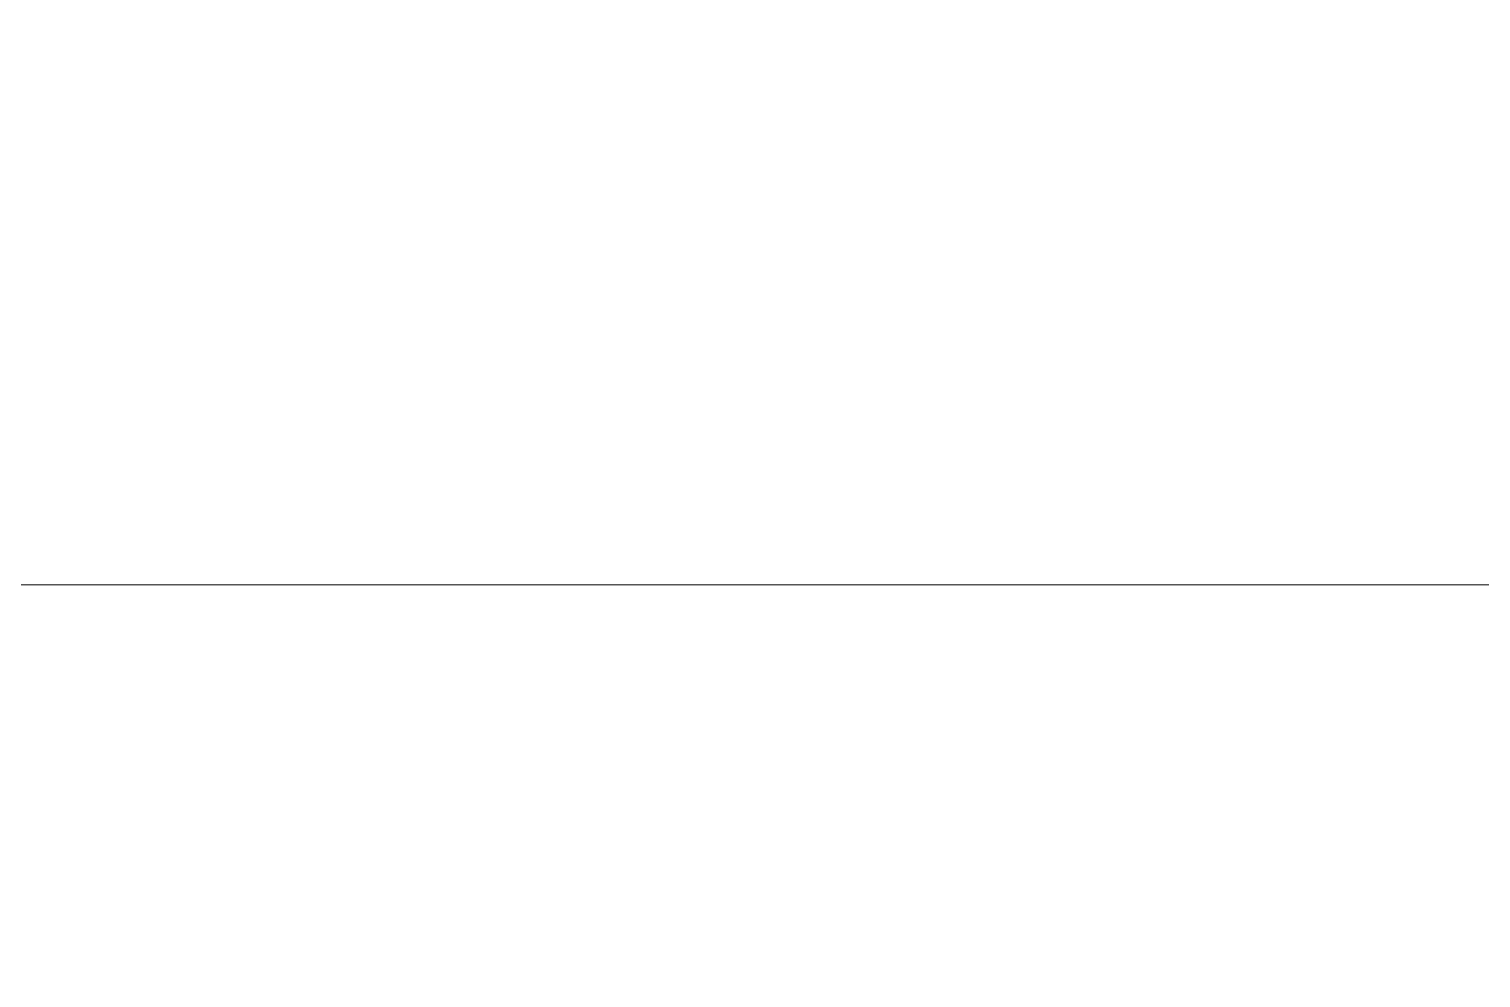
# Model space of a CAD drawing. Header units: millimetres. Extents: x 0 to 586, y 0 to 414.
# Drawn here: x 565.346 to 566.009, y 88.576 to 89.009 of the extents above; entities that cross this region are included whole.
import ezdxf

# ---------------------------------------------------------------- set-up
doc = ezdxf.new("R2010")
doc.units = ezdxf.units.MM

msp = doc.modelspace()

# ---------------------------------------------------------------- hatches: boundary and pattern name
h = msp.add_hatch(color=0)
h.dxf.hatch_style = 2
h.paths.add_polyline_path([(565.347556, 88.988194), (565.347556, 89.009361)])
h = msp.add_hatch(color=0)
h.dxf.hatch_style = 2
h.paths.add_polyline_path([(565.347556, 88.988194), (565.347556, 89.009361)])
h = msp.add_hatch(color=0)
h.dxf.hatch_style = 2
h.paths.add_polyline_path([(565.347556, 88.988194), (565.347556, 89.009361)])
h = msp.add_hatch(color=0)
h.dxf.hatch_style = 2
h.paths.add_polyline_path([(565.347556, 88.988194), (565.347556, 89.009361)])
h = msp.add_hatch(color=0)
h.dxf.hatch_style = 2
h.paths.add_polyline_path([(565.347556, 88.991722), (565.347556, 89.009361)])
h = msp.add_hatch(color=0)
h.dxf.hatch_style = 2
h.paths.add_polyline_path([(565.347556, 88.991722), (565.347556, 89.009361)])
h = msp.add_hatch(color=0)
h.dxf.hatch_style = 2
h.paths.add_polyline_path([(565.351083, 88.991722), (565.351083, 89.009361)])
h = msp.add_hatch(color=0)
h.dxf.hatch_style = 2
h.paths.add_polyline_path([(565.351083, 88.991722), (565.351083, 89.009361)])
h = msp.add_hatch(color=0)
h.dxf.hatch_style = 2
h.paths.add_polyline_path([(565.351083, 88.991722), (565.351083, 89.009361)])
h = msp.add_hatch(color=0)
h.dxf.hatch_style = 2
h.paths.add_polyline_path([(565.351083, 88.991722), (565.351083, 89.009361)])
h = msp.add_hatch(color=0)
h.dxf.hatch_style = 2
h.paths.add_polyline_path([(565.351083, 88.991722), (565.351083, 89.009361)])
h = msp.add_hatch(color=0)
h.dxf.hatch_style = 2
h.paths.add_polyline_path([(565.351083, 88.991722), (565.351083, 89.009361)])
h = msp.add_hatch(color=0)
h.dxf.hatch_style = 2
h.paths.add_polyline_path([(565.351083, 88.991722), (565.351083, 89.009361)])
h = msp.add_hatch(color=0)
h.dxf.hatch_style = 2
h.paths.add_polyline_path([(565.351083, 88.991722), (565.351083, 89.009361)])
h = msp.add_hatch(color=0)
h.dxf.hatch_style = 2
h.paths.add_polyline_path([(565.351083, 88.991722), (565.351083, 89.009361)])
h = msp.add_hatch(color=0)
h.dxf.hatch_style = 2
h.paths.add_polyline_path([(565.351083, 88.991722), (565.351083, 89.009361)])
h = msp.add_hatch(color=0)
h.dxf.hatch_style = 2
h.paths.add_polyline_path([(565.351083, 88.991722), (565.351083, 89.009361)])
h = msp.add_hatch(color=0)
h.dxf.hatch_style = 2
h.paths.add_polyline_path([(565.351083, 88.991722), (565.351083, 89.009361)])
h = msp.add_hatch(color=0)
h.dxf.hatch_style = 2
h.paths.add_polyline_path([(565.351083, 88.99525), (565.351083, 89.009361)])
h = msp.add_hatch(color=0)
h.dxf.hatch_style = 2
h.paths.add_polyline_path([(565.351083, 88.99525), (565.351083, 89.009361)])
h = msp.add_hatch(color=0)
h.dxf.hatch_style = 2
h.paths.add_polyline_path([(565.354611, 88.99525), (565.354611, 89.009361)])
h = msp.add_hatch(color=0)
h.dxf.hatch_style = 2
h.paths.add_polyline_path([(565.354611, 88.99525), (565.354611, 89.009361)])
h = msp.add_hatch(color=0)
h.dxf.hatch_style = 2
h.paths.add_polyline_path([(565.354611, 88.99525), (565.354611, 89.009361)])
h = msp.add_hatch(color=0)
h.dxf.hatch_style = 2
h.paths.add_polyline_path([(565.354611, 88.99525), (565.354611, 89.009361)])
h = msp.add_hatch(color=0)
h.dxf.hatch_style = 2
h.paths.add_polyline_path([(565.354611, 88.99525), (565.354611, 89.009361)])
h = msp.add_hatch(color=0)
h.dxf.hatch_style = 2
h.paths.add_polyline_path([(565.354611, 88.99525), (565.354611, 89.009361)])
h = msp.add_hatch(color=0)
h.dxf.hatch_style = 2
h.paths.add_polyline_path([(565.354611, 88.998778), (565.354611, 89.009361)])
h = msp.add_hatch(color=0)
h.dxf.hatch_style = 2
h.paths.add_polyline_path([(565.347556, 88.4555), (565.347556, 88.970556)])
h = msp.add_hatch(color=0)
h.dxf.hatch_style = 2
h.paths.add_polyline_path([(565.347556, 88.4555), (565.347556, 88.970556)])
h = msp.add_hatch(color=0)
h.dxf.hatch_style = 2
h.paths.add_polyline_path([(565.347556, 88.462556), (565.347556, 88.970556)])
h = msp.add_hatch(color=0)
h.dxf.hatch_style = 2
h.paths.add_polyline_path([(565.347556, 88.462556), (565.347556, 88.970556)])
h = msp.add_hatch(color=0)
h.dxf.hatch_style = 2
h.paths.add_polyline_path([(565.347556, 88.462556), (565.347556, 88.970556)])
h = msp.add_hatch(color=0)
h.dxf.hatch_style = 2
h.paths.add_polyline_path([(565.347556, 88.5825), (565.347556, 88.970556)])
h = msp.add_hatch(color=0)
h.dxf.hatch_style = 2
h.paths.add_polyline_path([(565.351083, 88.5825), (565.351083, 88.967028)])
h = msp.add_hatch(color=0)
h.dxf.hatch_style = 2
h.paths.add_polyline_path([(565.351083, 88.5825), (565.351083, 88.967028)])
h = msp.add_hatch(color=0)
h.dxf.hatch_style = 2
h.paths.add_polyline_path([(565.351083, 88.5825), (565.351083, 88.967028)])
h = msp.add_hatch(color=0)
h.dxf.hatch_style = 2
h.paths.add_polyline_path([(565.351083, 88.5825), (565.351083, 88.967028)])
h = msp.add_hatch(color=0)
h.dxf.hatch_style = 2
h.paths.add_polyline_path([(565.351083, 88.5825), (565.351083, 88.967028)])
h = msp.add_hatch(color=0)
h.dxf.hatch_style = 2
h.paths.add_polyline_path([(565.351083, 88.5825), (565.351083, 88.967028)])
h = msp.add_hatch(color=0)
h.dxf.hatch_style = 2
h.paths.add_polyline_path([(565.351083, 88.5825), (565.351083, 88.967028)])
h = msp.add_hatch(color=0)
h.dxf.hatch_style = 2
h.paths.add_polyline_path([(565.351083, 88.5825), (565.351083, 88.967028)])
h = msp.add_hatch(color=0)
h.dxf.hatch_style = 2
h.paths.add_polyline_path([(565.351083, 88.5825), (565.351083, 88.967028)])
h = msp.add_hatch(color=0)
h.dxf.hatch_style = 2
h.paths.add_polyline_path([(565.351083, 88.5825), (565.351083, 88.967028)])
h = msp.add_hatch(color=0)
h.dxf.hatch_style = 2
h.paths.add_polyline_path([(565.351083, 88.5825), (565.351083, 88.967028)])
h = msp.add_hatch(color=0)
h.dxf.hatch_style = 2
h.paths.add_polyline_path([(565.351083, 88.5825), (565.351083, 88.967028)])
h = msp.add_hatch(color=0)
h.dxf.hatch_style = 2
h.paths.add_polyline_path([(565.351083, 88.586028), (565.351083, 88.9635)])
h = msp.add_hatch(color=0)
h.dxf.hatch_style = 2
h.paths.add_polyline_path([(565.351083, 88.586028), (565.351083, 88.9635)])
h = msp.add_hatch(color=0)
h.dxf.hatch_style = 2
h.paths.add_polyline_path([(565.354611, 88.586028), (565.354611, 88.9635)])
h = msp.add_hatch(color=0)
h.dxf.hatch_style = 2
h.paths.add_polyline_path([(565.354611, 88.586028), (565.354611, 88.9635)])
h = msp.add_hatch(color=0)
h.dxf.hatch_style = 2
h.paths.add_polyline_path([(565.354611, 88.586028), (565.354611, 88.959972)])
h = msp.add_hatch(color=0)
h.dxf.hatch_style = 2
h.paths.add_polyline_path([(565.354611, 88.586028), (565.354611, 88.959972)])
h = msp.add_hatch(color=0)
h.dxf.hatch_style = 2
h.paths.add_polyline_path([(565.354611, 88.586028), (565.354611, 88.959972)])
h = msp.add_hatch(color=0)
h.dxf.hatch_style = 2
h.paths.add_polyline_path([(565.354611, 88.586028), (565.354611, 88.959972)])
h = msp.add_hatch(color=0)
h.dxf.hatch_style = 2
h.paths.add_polyline_path([(565.354611, 88.589556), (565.354611, 88.959972)])
h = msp.add_hatch(color=0)
h.dxf.hatch_style = 2
h.paths.add_polyline_path([(565.354611, 88.589556), (565.354611, 88.959972)])
h = msp.add_hatch(color=0)
h.dxf.hatch_style = 2
h.paths.add_polyline_path([(565.354611, 88.589556), (565.354611, 88.959972)])
h = msp.add_hatch(color=0)
h.dxf.hatch_style = 2
h.paths.add_polyline_path([(565.354611, 88.589556), (565.354611, 88.959972)])
h = msp.add_hatch(color=0)
h.dxf.hatch_style = 2
h.paths.add_polyline_path([(565.358139, 88.589556), (565.358139, 88.956444)])
h = msp.add_hatch(color=0)
h.dxf.hatch_style = 2
h.paths.add_polyline_path([(565.358139, 88.589556), (565.358139, 88.956444)])
h = msp.add_hatch(color=0)
h.dxf.hatch_style = 2
h.paths.add_polyline_path([(565.358139, 88.589556), (565.358139, 88.956444)])
h = msp.add_hatch(color=0)
h.dxf.hatch_style = 2
h.paths.add_polyline_path([(565.358139, 88.589556), (565.358139, 88.956444)])
h = msp.add_hatch(color=0)
h.dxf.hatch_style = 2
h.paths.add_polyline_path([(565.358139, 88.589556), (565.358139, 88.956444)])
h = msp.add_hatch(color=0)
h.dxf.hatch_style = 2
h.paths.add_polyline_path([(565.358139, 88.589556), (565.358139, 88.956444)])
h = msp.add_hatch(color=0)
h.dxf.hatch_style = 2
h.paths.add_polyline_path([(565.358139, 88.589556), (565.358139, 88.956444)])
h = msp.add_hatch(color=0)
h.dxf.hatch_style = 2
h.paths.add_polyline_path([(565.358139, 88.589556), (565.358139, 88.956444)])
h = msp.add_hatch(color=0)
h.dxf.hatch_style = 2
h.paths.add_polyline_path([(565.361667, 88.589556), (565.361667, 88.952917)])
h = msp.add_hatch(color=0)
h.dxf.hatch_style = 2
h.paths.add_polyline_path([(565.361667, 88.589556), (565.361667, 88.952917)])
h = msp.add_hatch(color=0)
h.dxf.hatch_style = 2
h.paths.add_polyline_path([(565.361667, 88.593083), (565.361667, 88.952917)])
h = msp.add_hatch(color=0)
h.dxf.hatch_style = 2
h.paths.add_polyline_path([(565.361667, 88.593083), (565.361667, 88.952917)])
h = msp.add_hatch(color=0)
h.dxf.hatch_style = 2
h.paths.add_polyline_path([(565.361667, 88.593083), (565.361667, 88.952917)])
h = msp.add_hatch(color=0)
h.dxf.hatch_style = 2
h.paths.add_polyline_path([(565.361667, 88.593083), (565.361667, 88.952917)])
h = msp.add_hatch(color=0)
h.dxf.hatch_style = 2
h.paths.add_polyline_path([(565.361667, 88.593083), (565.361667, 88.949389)])
h = msp.add_hatch(color=0)
h.dxf.hatch_style = 2
h.paths.add_polyline_path([(565.361667, 88.638944), (565.361667, 88.949389)])
h = msp.add_hatch(color=0)
h.dxf.hatch_style = 2
h.paths.add_polyline_path([(565.365194, 88.638944), (565.365194, 88.949389)])
h = msp.add_hatch(color=0)
h.dxf.hatch_style = 2
h.paths.add_polyline_path([(565.365194, 88.638944), (565.365194, 88.949389)])
h = msp.add_hatch(color=0)
h.dxf.hatch_style = 2
h.paths.add_polyline_path([(565.365194, 88.642472), (565.365194, 88.949389)])
h = msp.add_hatch(color=0)
h.dxf.hatch_style = 2
h.paths.add_polyline_path([(565.365194, 88.642472), (565.365194, 88.949389)])
h = msp.add_hatch(color=0)
h.dxf.hatch_style = 2
h.paths.add_polyline_path([(565.365194, 88.646), (565.365194, 88.945861)])
h = msp.add_hatch(color=0)
h.dxf.hatch_style = 2
h.paths.add_polyline_path([(565.365194, 88.646), (565.365194, 88.945861)])
h = msp.add_hatch(color=0)
h.dxf.hatch_style = 2
h.paths.add_polyline_path([(565.365194, 88.649528), (565.365194, 88.945861)])
h = msp.add_hatch(color=0)
h.dxf.hatch_style = 2
h.paths.add_polyline_path([(565.365194, 88.649528), (565.365194, 88.945861)])
h = msp.add_hatch(color=0)
h.dxf.hatch_style = 2
h.paths.add_polyline_path([(565.368722, 88.649528), (565.368722, 88.945861)])
h = msp.add_hatch(color=0)
h.dxf.hatch_style = 2
h.paths.add_polyline_path([(565.368722, 88.649528), (565.368722, 88.945861)])
h = msp.add_hatch(color=0)
h.dxf.hatch_style = 2
h.paths.add_polyline_path([(565.368722, 88.649528), (565.368722, 88.945861)])
h = msp.add_hatch(color=0)
h.dxf.hatch_style = 2
h.paths.add_polyline_path([(565.368722, 88.649528), (565.368722, 88.945861)])
h = msp.add_hatch(color=0)
h.dxf.hatch_style = 2
h.paths.add_polyline_path([(565.368722, 88.653056), (565.368722, 88.945861)])
h = msp.add_hatch(color=0)
h.dxf.hatch_style = 2
h.paths.add_polyline_path([(565.368722, 88.653056), (565.368722, 88.945861)])
h = msp.add_hatch(color=0)
h.dxf.hatch_style = 2
h.paths.add_polyline_path([(565.368722, 88.653056), (565.368722, 88.942333)])
h = msp.add_hatch(color=0)
h.dxf.hatch_style = 2
h.paths.add_polyline_path([(565.368722, 88.653056), (565.368722, 88.942333)])
h = msp.add_hatch(color=0)
h.dxf.hatch_style = 2
h.paths.add_polyline_path([(565.368722, 88.653056), (565.368722, 88.942333)])
h = msp.add_hatch(color=0)
h.dxf.hatch_style = 2
h.paths.add_polyline_path([(565.368722, 88.653056), (565.368722, 88.942333)])
h = msp.add_hatch(color=0)
h.dxf.hatch_style = 2
h.paths.add_polyline_path([(565.37225, 88.653056), (565.37225, 88.942333)])
h = msp.add_hatch(color=0)
h.dxf.hatch_style = 2
h.paths.add_polyline_path([(565.37225, 88.653056), (565.37225, 88.942333)])
h = msp.add_hatch(color=0)
h.dxf.hatch_style = 2
h.paths.add_polyline_path([(565.37225, 88.653056), (565.37225, 88.942333)])
h = msp.add_hatch(color=0)
h.dxf.hatch_style = 2
h.paths.add_polyline_path([(565.37225, 88.653056), (565.37225, 88.942333)])
h = msp.add_hatch(color=0)
h.dxf.hatch_style = 2
h.paths.add_polyline_path([(565.37225, 88.653056), (565.37225, 88.942333)])
h = msp.add_hatch(color=0)
h.dxf.hatch_style = 2
h.paths.add_polyline_path([(565.37225, 88.653056), (565.37225, 88.942333)])
h = msp.add_hatch(color=0)
h.dxf.hatch_style = 2
h.paths.add_polyline_path([(565.37225, 88.653056), (565.37225, 88.938806)])
h = msp.add_hatch(color=0)
h.dxf.hatch_style = 2
h.paths.add_polyline_path([(565.37225, 88.653056), (565.37225, 88.938806)])
h = msp.add_hatch(color=0)
h.dxf.hatch_style = 2
h.paths.add_polyline_path([(565.37225, 88.653056), (565.37225, 88.938806)])
h = msp.add_hatch(color=0)
h.dxf.hatch_style = 2
h.paths.add_polyline_path([(565.37225, 88.653056), (565.37225, 88.938806)])
h = msp.add_hatch(color=0)
h.dxf.hatch_style = 2
h.paths.add_polyline_path([(565.375778, 88.656583), (565.375778, 88.938806)])
h = msp.add_hatch(color=0)
h.dxf.hatch_style = 2
h.paths.add_polyline_path([(565.375778, 88.656583), (565.375778, 88.938806)])
h = msp.add_hatch(color=0)
h.dxf.hatch_style = 2
h.paths.add_polyline_path([(565.375778, 88.656583), (565.375778, 88.938806)])
h = msp.add_hatch(color=0)
h.dxf.hatch_style = 2
h.paths.add_polyline_path([(565.375778, 88.656583), (565.375778, 88.938806)])
h = msp.add_hatch(color=0)
h.dxf.hatch_style = 2
h.paths.add_polyline_path([(565.375778, 88.656583), (565.375778, 88.938806)])
h = msp.add_hatch(color=0)
h.dxf.hatch_style = 2
h.paths.add_polyline_path([(565.375778, 88.656583), (565.375778, 88.938806)])
h = msp.add_hatch(color=0)
h.dxf.hatch_style = 2
h.paths.add_polyline_path([(565.375778, 88.656583), (565.375778, 88.935278)])
h = msp.add_hatch(color=0)
h.dxf.hatch_style = 2
h.paths.add_polyline_path([(565.375778, 88.656583), (565.375778, 88.935278)])
h = msp.add_hatch(color=0)
h.dxf.hatch_style = 2
h.paths.add_polyline_path([(565.375778, 88.656583), (565.375778, 88.935278)])
h = msp.add_hatch(color=0)
h.dxf.hatch_style = 2
h.paths.add_polyline_path([(565.375778, 88.656583), (565.375778, 88.935278)])
h = msp.add_hatch(color=0)
h.dxf.hatch_style = 2
h.paths.add_polyline_path([(565.375778, 88.656583), (565.375778, 88.935278)])
h = msp.add_hatch(color=0)
h.dxf.hatch_style = 2
h.paths.add_polyline_path([(565.375778, 88.656583), (565.375778, 88.935278)])
h = msp.add_hatch(color=0)
h.dxf.hatch_style = 2
h.paths.add_polyline_path([(565.375778, 88.656583), (565.375778, 88.935278)])
h = msp.add_hatch(color=0)
h.dxf.hatch_style = 2
h.paths.add_polyline_path([(565.375778, 88.656583), (565.375778, 88.935278)])
h = msp.add_hatch(color=0)
h.dxf.hatch_style = 2
h.paths.add_polyline_path([(565.375778, 88.656583), (565.375778, 88.935278)])
h = msp.add_hatch(color=0)
h.dxf.hatch_style = 2
h.paths.add_polyline_path([(565.375778, 88.656583), (565.375778, 88.935278)])
h = msp.add_hatch(color=0)
h.dxf.hatch_style = 2
h.paths.add_polyline_path([(565.379306, 88.656583), (565.379306, 88.935278)])
h = msp.add_hatch(color=0)
h.dxf.hatch_style = 2
h.paths.add_polyline_path([(565.379306, 88.656583), (565.379306, 88.935278)])
h = msp.add_hatch(color=0)
h.dxf.hatch_style = 2
h.paths.add_polyline_path([(565.379306, 88.656583), (565.379306, 88.935278)])
h = msp.add_hatch(color=0)
h.dxf.hatch_style = 2
h.paths.add_polyline_path([(565.379306, 88.656583), (565.379306, 88.935278)])
h = msp.add_hatch(color=0)
h.dxf.hatch_style = 2
h.paths.add_polyline_path([(565.379306, 88.656583), (565.379306, 88.935278)])
h = msp.add_hatch(color=0)
h.dxf.hatch_style = 2
h.paths.add_polyline_path([(565.379306, 88.656583), (565.379306, 88.935278)])
h = msp.add_hatch(color=0)
h.dxf.hatch_style = 2
h.paths.add_polyline_path([(565.379306, 88.656583), (565.379306, 88.935278)])
h = msp.add_hatch(color=0)
h.dxf.hatch_style = 2
h.paths.add_polyline_path([(565.379306, 88.656583), (565.379306, 88.935278)])
h = msp.add_hatch(color=0)
h.dxf.hatch_style = 2
h.paths.add_polyline_path([(565.379306, 88.656583), (565.379306, 88.935278)])
h = msp.add_hatch(color=0)
h.dxf.hatch_style = 2
h.paths.add_polyline_path([(565.379306, 88.656583), (565.379306, 88.935278)])
h = msp.add_hatch(color=0)
h.dxf.hatch_style = 2
h.paths.add_polyline_path([(565.379306, 88.656583), (565.379306, 88.93175)])
h = msp.add_hatch(color=0)
h.dxf.hatch_style = 2
h.paths.add_polyline_path([(565.379306, 88.670694), (565.379306, 88.93175)])
h = msp.add_hatch(color=0)
h.dxf.hatch_style = 2
h.paths.add_polyline_path([(565.382833, 88.674222), (565.382833, 88.93175)])
h = msp.add_hatch(color=0)
h.dxf.hatch_style = 2
h.paths.add_polyline_path([(565.382833, 88.674222), (565.382833, 88.93175)])
h = msp.add_hatch(color=0)
h.dxf.hatch_style = 2
h.paths.add_polyline_path([(565.382833, 88.67775), (565.382833, 88.93175)])
h = msp.add_hatch(color=0)
h.dxf.hatch_style = 2
h.paths.add_polyline_path([(565.382833, 88.67775), (565.382833, 88.93175)])
h = msp.add_hatch(color=0)
h.dxf.hatch_style = 2
h.paths.add_polyline_path([(565.386361, 88.681278), (565.386361, 88.928222)])
h = msp.add_hatch(color=0)
h.dxf.hatch_style = 2
h.paths.add_polyline_path([(565.386361, 88.681278), (565.386361, 88.928222)])
h = msp.add_hatch(color=0)
h.dxf.hatch_style = 2
h.paths.add_polyline_path([(565.386361, 88.681278), (565.386361, 88.928222)])
h = msp.add_hatch(color=0)
h.dxf.hatch_style = 2
h.paths.add_polyline_path([(565.386361, 88.681278), (565.386361, 88.928222)])
h = msp.add_hatch(color=0)
h.dxf.hatch_style = 2
h.paths.add_polyline_path([(565.386361, 88.684806), (565.386361, 88.928222)])
h = msp.add_hatch(color=0)
h.dxf.hatch_style = 2
h.paths.add_polyline_path([(565.386361, 88.684806), (565.386361, 88.928222)])
h = msp.add_hatch(color=0)
h.dxf.hatch_style = 2
h.paths.add_polyline_path([(565.386361, 88.684806), (565.386361, 88.928222)])
h = msp.add_hatch(color=0)
h.dxf.hatch_style = 2
h.paths.add_polyline_path([(565.386361, 88.684806), (565.386361, 88.928222)])
h = msp.add_hatch(color=0)
h.dxf.hatch_style = 2
h.paths.add_polyline_path([(565.386361, 88.684806), (565.386361, 88.928222)])
h = msp.add_hatch(color=0)
h.dxf.hatch_style = 2
h.paths.add_polyline_path([(565.386361, 88.684806), (565.386361, 88.928222)])
h = msp.add_hatch(color=0)
h.dxf.hatch_style = 2
h.paths.add_polyline_path([(565.386361, 88.684806), (565.386361, 88.928222)])
h = msp.add_hatch(color=0)
h.dxf.hatch_style = 2
h.paths.add_polyline_path([(565.386361, 88.684806), (565.386361, 88.928222)])
h = msp.add_hatch(color=0)
h.dxf.hatch_style = 2
h.paths.add_polyline_path([(565.389889, 88.684806), (565.389889, 88.924694)])
h = msp.add_hatch(color=0)
h.dxf.hatch_style = 2
h.paths.add_polyline_path([(565.389889, 88.684806), (565.389889, 88.924694)])
h = msp.add_hatch(color=0)
h.dxf.hatch_style = 2
h.paths.add_polyline_path([(565.389889, 88.684806), (565.389889, 88.924694)])
h = msp.add_hatch(color=0)
h.dxf.hatch_style = 2
h.paths.add_polyline_path([(565.389889, 88.684806), (565.389889, 88.924694)])
h = msp.add_hatch(color=0)
h.dxf.hatch_style = 2
h.paths.add_polyline_path([(565.389889, 88.684806), (565.389889, 88.924694)])
h = msp.add_hatch(color=0)
h.dxf.hatch_style = 2
h.paths.add_polyline_path([(565.389889, 88.684806), (565.389889, 88.924694)])
h = msp.add_hatch(color=0)
h.dxf.hatch_style = 2
h.paths.add_polyline_path([(565.393417, 88.684806), (565.393417, 88.921167)])
h = msp.add_hatch(color=0)
h.dxf.hatch_style = 2
h.paths.add_polyline_path([(565.393417, 88.684806), (565.393417, 88.921167)])
h = msp.add_hatch(color=0)
h.dxf.hatch_style = 2
h.paths.add_polyline_path([(565.393417, 88.684806), (565.393417, 88.921167)])
h = msp.add_hatch(color=0)
h.dxf.hatch_style = 2
h.paths.add_polyline_path([(565.393417, 88.684806), (565.393417, 88.921167)])
h = msp.add_hatch(color=0)
h.dxf.hatch_style = 2
h.paths.add_polyline_path([(565.396944, 88.684806), (565.396944, 88.914111)])
h = msp.add_hatch(color=0)
h.dxf.hatch_style = 2
h.paths.add_polyline_path([(565.396944, 88.684806), (565.396944, 88.914111)])
h = msp.add_hatch(color=0)
h.dxf.hatch_style = 2
h.paths.add_polyline_path([(565.396944, 88.688333), (565.396944, 88.914111)])
h = msp.add_hatch(color=0)
h.dxf.hatch_style = 2
h.paths.add_polyline_path([(565.396944, 88.702444), (565.396944, 88.914111)])
h = msp.add_hatch(color=0)
h.dxf.hatch_style = 2
h.paths.add_polyline_path([(565.396944, 88.702444), (565.396944, 88.914111)])
h = msp.add_hatch(color=0)
h.dxf.hatch_style = 2
h.paths.add_polyline_path([(565.396944, 88.7095), (565.396944, 88.910583)])
h = msp.add_hatch(color=0)
h.dxf.hatch_style = 2
h.paths.add_polyline_path([(565.396944, 88.7095), (565.396944, 88.910583)])
h = msp.add_hatch(color=0)
h.dxf.hatch_style = 2
h.paths.add_polyline_path([(565.396944, 88.7095), (565.396944, 88.910583)])
h = msp.add_hatch(color=0)
h.dxf.hatch_style = 2
h.paths.add_polyline_path([(565.396944, 88.7095), (565.396944, 88.910583)])
h = msp.add_hatch(color=0)
h.dxf.hatch_style = 2
h.paths.add_polyline_path([(565.396944, 88.716556), (565.396944, 88.910583)])
h = msp.add_hatch(color=0)
h.dxf.hatch_style = 2
h.paths.add_polyline_path([(565.396944, 88.854139), (565.396944, 88.910583)])
h = msp.add_hatch(color=0)
h.dxf.hatch_style = 2
h.paths.add_polyline_path([(565.400472, 88.857667), (565.400472, 88.907056)])
h = msp.add_hatch(color=0)
h.dxf.hatch_style = 2
h.paths.add_polyline_path([(565.400472, 88.857667), (565.400472, 88.907056)])
h = msp.add_hatch(color=0)
h.dxf.hatch_style = 2
h.paths.add_polyline_path([(565.400472, 88.861194), (565.400472, 88.907056)])
h = msp.add_hatch(color=0)
h.dxf.hatch_style = 2
h.paths.add_polyline_path([(565.400472, 88.861194), (565.400472, 88.907056)])
h = msp.add_hatch(color=0)
h.dxf.hatch_style = 2
h.paths.add_polyline_path([(565.400472, 88.864722), (565.400472, 88.907056)])
h = msp.add_hatch(color=0)
h.dxf.hatch_style = 2
h.paths.add_polyline_path([(565.400472, 88.864722), (565.400472, 88.907056)])
h = msp.add_hatch(color=0)
h.dxf.hatch_style = 2
h.paths.add_polyline_path([(565.400472, 88.864722), (565.400472, 88.903528)])
h = msp.add_hatch(color=0)
h.dxf.hatch_style = 2
h.paths.add_polyline_path([(565.400472, 88.864722), (565.400472, 88.903528)])
h = msp.add_hatch(color=0)
h.dxf.hatch_style = 2
h.paths.add_polyline_path([(565.400472, 88.86825), (565.400472, 88.903528)])
h = msp.add_hatch(color=0)
h.dxf.hatch_style = 2
h.paths.add_polyline_path([(565.400472, 88.86825), (565.400472, 88.903528)])
h = msp.add_hatch(color=0)
h.dxf.hatch_style = 2
h.paths.add_polyline_path([(565.400472, 88.86825), (565.400472, 88.903528)])
h = msp.add_hatch(color=0)
h.dxf.hatch_style = 2
h.paths.add_polyline_path([(565.400472, 88.86825), (565.400472, 88.903528)])
h = msp.add_hatch(color=0)
h.dxf.hatch_style = 2
h.paths.add_polyline_path([(565.400472, 88.86825), (565.400472, 88.903528)])
h = msp.add_hatch(color=0)
h.dxf.hatch_style = 2
h.paths.add_polyline_path([(565.400472, 88.86825), (565.400472, 88.903528)])
h = msp.add_hatch(color=0)
h.dxf.hatch_style = 2
h.paths.add_polyline_path([(565.404, 88.871778), (565.404, 88.9)])
h = msp.add_hatch(color=0)
h.dxf.hatch_style = 2
h.paths.add_polyline_path([(565.404, 88.871778), (565.404, 88.9)])
h = msp.add_hatch(color=0)
h.dxf.hatch_style = 2
h.paths.add_polyline_path([(565.404, 88.875306), (565.404, 88.9)])
h = msp.add_hatch(color=0)
h.dxf.hatch_style = 2
h.paths.add_polyline_path([(565.404, 88.875306), (565.404, 88.9)])
h = msp.add_hatch(color=0)
h.dxf.hatch_style = 2
h.paths.add_polyline_path([(565.404, 88.875306), (565.404, 88.896472)])
h = msp.add_hatch(color=0)
h.dxf.hatch_style = 2
h.paths.add_polyline_path([(565.404, 88.875306), (565.404, 88.896472)])
h = msp.add_hatch(color=0)
h.dxf.hatch_style = 2
h.paths.add_polyline_path([(565.404, 88.878833), (565.404, 88.896472)])
h = msp.add_hatch(color=0)
h.dxf.hatch_style = 2
h.paths.add_polyline_path([(565.400472, 88.730667), (565.400472, 88.854139)])
h = msp.add_hatch(color=0)
h.dxf.hatch_style = 2
h.paths.add_polyline_path([(565.400472, 88.730667), (565.400472, 88.854139)])
h = msp.add_hatch(color=0)
h.dxf.hatch_style = 2
h.paths.add_polyline_path([(565.400472, 88.737722), (565.400472, 88.854139)])
h = msp.add_hatch(color=0)
h.dxf.hatch_style = 2
h.paths.add_polyline_path([(565.400472, 88.751833), (565.400472, 88.854139)])
h = msp.add_hatch(color=0)
h.dxf.hatch_style = 2
h.paths.add_polyline_path([(565.400472, 88.751833), (565.400472, 88.854139)])
h = msp.add_hatch(color=0)
h.dxf.hatch_style = 2
h.paths.add_polyline_path([(565.400472, 88.751833), (565.400472, 88.854139)])
h = msp.add_hatch(color=0)
h.dxf.hatch_style = 2
h.paths.add_polyline_path([(565.400472, 88.762417), (565.400472, 88.854139)])
h = msp.add_hatch(color=0)
h.dxf.hatch_style = 2
h.paths.add_polyline_path([(565.400472, 88.762417), (565.400472, 88.854139)])
h = msp.add_hatch(color=0)
h.dxf.hatch_style = 2
h.paths.add_polyline_path([(565.400472, 88.769472), (565.400472, 88.854139)])
h = msp.add_hatch(color=0)
h.dxf.hatch_style = 2
h.paths.add_polyline_path([(565.400472, 88.769472), (565.400472, 88.854139)])
h = msp.add_hatch(color=0)
h.dxf.hatch_style = 2
h.paths.add_polyline_path([(565.400472, 88.773), (565.400472, 88.854139)])
h = msp.add_hatch(color=0)
h.dxf.hatch_style = 2
h.paths.add_polyline_path([(565.404, 88.787111), (565.404, 88.854139)])
h = msp.add_hatch(color=0)
h.dxf.hatch_style = 2
h.paths.add_polyline_path([(565.404, 88.787111), (565.404, 88.854139)])
h = msp.add_hatch(color=0)
h.dxf.hatch_style = 2
h.paths.add_polyline_path([(565.404, 88.794167), (565.404, 88.854139)])
h = msp.add_hatch(color=0)
h.dxf.hatch_style = 2
h.paths.add_polyline_path([(565.404, 88.794167), (565.404, 88.854139)])
h = msp.add_hatch(color=0)
h.dxf.hatch_style = 2
h.paths.add_polyline_path([(565.404, 88.794167), (565.404, 88.850611)])
h = msp.add_hatch(color=0)
h.dxf.hatch_style = 2
h.paths.add_polyline_path([(565.404, 88.794167), (565.404, 88.850611)])
h = msp.add_hatch(color=0)
h.dxf.hatch_style = 2
h.paths.add_polyline_path([(565.404, 88.794167), (565.404, 88.850611)])
h = msp.add_hatch(color=0)
h.dxf.hatch_style = 2
h.paths.add_polyline_path([(565.404, 88.794167), (565.404, 88.850611)])
h = msp.add_hatch(color=0)
h.dxf.hatch_style = 2
h.paths.add_polyline_path([(565.404, 88.794167), (565.404, 88.850611)])
h = msp.add_hatch(color=0)
h.dxf.hatch_style = 2
h.paths.add_polyline_path([(565.404, 88.794167), (565.404, 88.850611)])
h = msp.add_hatch(color=0)
h.dxf.hatch_style = 2
h.paths.add_polyline_path([(565.404, 88.794167), (565.404, 88.850611)])
h = msp.add_hatch(color=0)
h.dxf.hatch_style = 2
h.paths.add_polyline_path([(565.404, 88.794167), (565.404, 88.850611)])
h = msp.add_hatch(color=0)
h.dxf.hatch_style = 2
h.paths.add_polyline_path([(565.407528, 88.794167), (565.407528, 88.850611)])
h = msp.add_hatch(color=0)
h.dxf.hatch_style = 2
h.paths.add_polyline_path([(565.407528, 88.794167), (565.407528, 88.850611)])
h = msp.add_hatch(color=0)
h.dxf.hatch_style = 2
h.paths.add_polyline_path([(565.407528, 88.797694), (565.407528, 88.847083)])
h = msp.add_hatch(color=0)
h.dxf.hatch_style = 2
h.paths.add_polyline_path([(565.407528, 88.797694), (565.407528, 88.847083)])
h = msp.add_hatch(color=0)
h.dxf.hatch_style = 2
h.paths.add_polyline_path([(565.407528, 88.797694), (565.407528, 88.847083)])
h = msp.add_hatch(color=0)
h.dxf.hatch_style = 2
h.paths.add_polyline_path([(565.407528, 88.797694), (565.407528, 88.847083)])
h = msp.add_hatch(color=0)
h.dxf.hatch_style = 2
h.paths.add_polyline_path([(565.411056, 88.797694), (565.411056, 88.847083)])
h = msp.add_hatch(color=0)
h.dxf.hatch_style = 2
h.paths.add_polyline_path([(565.411056, 88.797694), (565.411056, 88.847083)])
h = msp.add_hatch(color=0)
h.dxf.hatch_style = 2
h.paths.add_polyline_path([(565.411056, 88.797694), (565.411056, 88.8365)])
h = msp.add_hatch(color=0)
h.dxf.hatch_style = 2
h.paths.add_polyline_path([(565.411056, 88.797694), (565.411056, 88.8365)])
h = msp.add_hatch(color=0)
h.dxf.hatch_style = 2
h.paths.add_polyline_path([(565.411056, 88.797694), (565.411056, 88.8365)])
h = msp.add_hatch(color=0)
h.dxf.hatch_style = 2
h.paths.add_polyline_path([(565.411056, 88.797694), (565.411056, 88.8365)])
h = msp.add_hatch(color=0)
h.dxf.hatch_style = 2
h.paths.add_polyline_path([(565.411056, 88.797694), (565.411056, 88.8365)])
h = msp.add_hatch(color=0)
h.dxf.hatch_style = 2
h.paths.add_polyline_path([(565.411056, 88.797694), (565.411056, 88.8365)])
h = msp.add_hatch(color=0)
h.dxf.hatch_style = 2
h.paths.add_polyline_path([(565.411056, 88.797694), (565.411056, 88.8365)])
h = msp.add_hatch(color=0)
h.dxf.hatch_style = 2
h.paths.add_polyline_path([(565.411056, 88.797694), (565.411056, 88.832972)])
h = msp.add_hatch(color=0)
h.dxf.hatch_style = 2
h.paths.add_polyline_path([(565.411056, 88.797694), (565.411056, 88.832972)])
h = msp.add_hatch(color=0)
h.dxf.hatch_style = 2
h.paths.add_polyline_path([(565.418111, 88.801222), (565.418111, 88.829444)])
h = msp.add_hatch(color=0)
h.dxf.hatch_style = 2
h.paths.add_polyline_path([(565.418111, 88.801222), (565.418111, 88.829444)])
h = msp.add_hatch(color=0)
h.dxf.hatch_style = 2
h.paths.add_polyline_path([(565.418111, 88.80475), (565.418111, 88.825917)])
h = msp.add_hatch(color=0)
h.dxf.hatch_style = 2
h.paths.add_polyline_path([(565.418111, 88.80475), (565.421639, 88.822389)])
h = msp.add_hatch(color=0)
h.dxf.hatch_style = 2
h.paths.add_polyline_path([(566.000194, 88.705972), (566.000194, 88.734194)])
h = msp.add_hatch(color=0)
h.dxf.hatch_style = 2
h.paths.add_polyline_path([(566.000194, 88.705972), (566.000194, 88.734194)])
h = msp.add_hatch(color=0)
h.dxf.hatch_style = 2
h.paths.add_polyline_path([(566.003722, 88.705972), (566.003722, 88.734194)])
h = msp.add_hatch(color=0)
h.dxf.hatch_style = 2
h.paths.add_polyline_path([(566.003722, 88.705972), (566.003722, 88.734194)])
h = msp.add_hatch(color=0)
h.dxf.hatch_style = 2
h.paths.add_polyline_path([(566.003722, 88.705972), (566.003722, 88.734194)])
h = msp.add_hatch(color=0)
h.dxf.hatch_style = 2
h.paths.add_polyline_path([(566.003722, 88.705972), (566.003722, 88.734194)])
h = msp.add_hatch(color=0)
h.dxf.hatch_style = 2
h.paths.add_polyline_path([(566.003722, 88.705972), (566.003722, 88.734194)])
h = msp.add_hatch(color=0)
h.dxf.hatch_style = 2
h.paths.add_polyline_path([(566.003722, 88.705972), (566.003722, 88.734194)])
h = msp.add_hatch(color=0)
h.dxf.hatch_style = 2
h.paths.add_polyline_path([(566.00725, 88.702444), (566.00725, 88.734194)])
h = msp.add_hatch(color=0)
h.dxf.hatch_style = 2
h.paths.add_polyline_path([(566.00725, 88.702444), (566.00725, 88.734194)])
h = msp.add_hatch(color=0)
h.dxf.hatch_style = 2
h.paths.add_polyline_path([(566.00725, 88.702444), (566.00725, 88.734194)])
h = msp.add_hatch(color=0)
h.dxf.hatch_style = 2
h.paths.add_polyline_path([(566.00725, 88.702444), (566.00725, 88.734194)])
h = msp.add_hatch(color=0)
h.dxf.hatch_style = 2
h.paths.add_polyline_path([(565.996667, 88.7095), (565.996667, 88.730667)])
h = msp.add_hatch(color=0)
h.dxf.hatch_style = 2
h.paths.add_polyline_path([(565.996667, 88.7095), (565.996667, 88.730667)])
h = msp.add_hatch(color=0)
h.dxf.hatch_style = 2
h.paths.add_polyline_path([(565.996667, 88.7095), (565.996667, 88.730667)])
h = msp.add_hatch(color=0)
h.dxf.hatch_style = 2
h.paths.add_polyline_path([(565.996667, 88.7095), (565.996667, 88.730667)])
h = msp.add_hatch(color=0)
h.dxf.hatch_style = 2
h.paths.add_polyline_path([(565.996667, 88.7095), (565.996667, 88.727139)])
h = msp.add_hatch(color=0)
h.dxf.hatch_style = 2
h.paths.add_polyline_path([(565.996667, 88.7095), (565.996667, 88.727139)])
h = msp.add_hatch(color=0)
h.dxf.hatch_style = 2
h.paths.add_polyline_path([(565.993139, 88.7095), (565.993139, 88.723611)])
h = msp.add_hatch(color=0)
h.dxf.hatch_style = 2
h.paths.add_polyline_path([(565.993139, 88.7095), (565.993139, 88.723611)])
h = msp.add_hatch(color=0)
h.dxf.hatch_style = 2
h.paths.add_polyline_path([(566.00725, 88.533111), (566.00725, 88.688333)])
h = msp.add_hatch(color=0)
h.dxf.hatch_style = 2
h.paths.add_polyline_path([(566.003722, 88.441389), (566.003722, 88.674222)])
h = msp.add_hatch(color=0)
h.dxf.hatch_style = 2
h.paths.add_polyline_path([(566.003722, 88.441389), (566.003722, 88.674222)])
h = msp.add_hatch(color=0)
h.dxf.hatch_style = 2
h.paths.add_polyline_path([(566.00725, 88.441389), (566.00725, 88.67775)])
h = msp.add_hatch(color=0)
h.dxf.hatch_style = 2
h.paths.add_polyline_path([(566.00725, 88.441389), (566.00725, 88.67775)])
h = msp.add_hatch(color=0)
h.dxf.hatch_style = 2
h.paths.add_polyline_path([(565.379306, 88.656583), (565.379306, 88.670694)])
h = msp.add_hatch(color=0)
h.dxf.hatch_style = 2
h.paths.add_polyline_path([(565.382833, 88.660111), (565.379306, 88.670694)])
h = msp.add_hatch(color=0)
h.dxf.hatch_style = 2
h.paths.add_polyline_path([(566.003722, 88.441389), (566.003722, 88.670694)])
h = msp.add_hatch(color=0)
h.dxf.hatch_style = 2
h.paths.add_polyline_path([(566.003722, 88.441389), (566.003722, 88.670694)])
h = msp.add_hatch(color=0)
h.dxf.hatch_style = 2
h.paths.add_polyline_path([(566.003722, 88.444917), (566.003722, 88.667167)])
h = msp.add_hatch(color=0)
h.dxf.hatch_style = 2
h.paths.add_polyline_path([(566.003722, 88.444917), (566.003722, 88.667167)])
h = msp.add_hatch(color=0)
h.dxf.hatch_style = 2
h.paths.add_polyline_path([(566.000194, 88.444917), (566.000194, 88.663639)])
h = msp.add_hatch(color=0)
h.dxf.hatch_style = 2
h.paths.add_polyline_path([(566.000194, 88.444917), (566.000194, 88.663639)])
h = msp.add_hatch(color=0)
h.dxf.hatch_style = 2
h.paths.add_polyline_path([(565.993139, 88.441389), (565.993139, 88.653056)])
h = msp.add_hatch(color=0)
h.dxf.hatch_style = 2
h.paths.add_polyline_path([(565.993139, 88.441389), (565.993139, 88.653056)])
h = msp.add_hatch(color=0)
h.dxf.hatch_style = 2
h.paths.add_polyline_path([(565.996667, 88.444917), (565.996667, 88.656583)])
h = msp.add_hatch(color=0)
h.dxf.hatch_style = 2
h.paths.add_polyline_path([(565.996667, 88.444917), (565.996667, 88.656583)])
h = msp.add_hatch(color=0)
h.dxf.hatch_style = 2
h.paths.add_polyline_path([(565.996667, 88.444917), (565.996667, 88.656583)])
h = msp.add_hatch(color=0)
h.dxf.hatch_style = 2
h.paths.add_polyline_path([(565.996667, 88.444917), (565.996667, 88.656583)])
h = msp.add_hatch(color=0)
h.dxf.hatch_style = 2
h.paths.add_polyline_path([(565.996667, 88.444917), (565.996667, 88.653056)])
h = msp.add_hatch(color=0)
h.dxf.hatch_style = 2
h.paths.add_polyline_path([(565.996667, 88.444917), (565.996667, 88.653056)])
h = msp.add_hatch(color=0)
h.dxf.hatch_style = 2
h.paths.add_polyline_path([(565.993139, 88.441389), (565.993139, 88.649528)])
h = msp.add_hatch(color=0)
h.dxf.hatch_style = 2
h.paths.add_polyline_path([(565.361667, 88.593083), (565.361667, 88.638944)])
h = msp.add_hatch(color=0)
h.dxf.hatch_style = 2
h.paths.add_polyline_path([(565.365194, 88.593083), (565.365194, 88.638944)])
h = msp.add_hatch(color=0)
h.dxf.hatch_style = 2
h.paths.add_polyline_path([(565.365194, 88.593083), (565.365194, 88.638944)])
h = msp.add_hatch(color=0)
h.dxf.hatch_style = 2
h.paths.add_polyline_path([(565.365194, 88.593083), (565.365194, 88.635417)])
h = msp.add_hatch(color=0)
h.dxf.hatch_style = 2
h.paths.add_polyline_path([(565.365194, 88.593083), (565.365194, 88.635417)])
h = msp.add_hatch(color=0)
h.dxf.hatch_style = 2
h.paths.add_polyline_path([(565.982556, 88.420222), (565.982556, 88.635417)])
h = msp.add_hatch(color=0)
h.dxf.hatch_style = 2
h.paths.add_polyline_path([(565.365194, 88.593083), (565.365194, 88.631889)])
h = msp.add_hatch(color=0)
h.dxf.hatch_style = 2
h.paths.add_polyline_path([(565.365194, 88.593083), (565.365194, 88.631889)])
h = msp.add_hatch(color=0)
h.dxf.hatch_style = 2
h.paths.add_polyline_path([(565.365194, 88.593083), (565.365194, 88.628361)])
h = msp.add_hatch(color=0)
h.dxf.hatch_style = 2
h.paths.add_polyline_path([(565.365194, 88.593083), (565.365194, 88.628361)])
h = msp.add_hatch(color=0)
h.dxf.hatch_style = 2
h.paths.add_polyline_path([(565.964917, 88.589556), (565.964917, 88.631889)])
h = msp.add_hatch(color=0)
h.dxf.hatch_style = 2
h.paths.add_polyline_path([(565.964917, 88.388472), (565.964917, 88.631889)])
h = msp.add_hatch(color=0)
h.dxf.hatch_style = 2
h.paths.add_polyline_path([(565.964917, 88.388472), (565.964917, 88.631889)])
h = msp.add_hatch(color=0)
h.dxf.hatch_style = 2
h.paths.add_polyline_path([(565.964917, 88.388472), (565.964917, 88.631889)])
h = msp.add_hatch(color=0)
h.dxf.hatch_style = 2
h.paths.add_polyline_path([(565.968444, 88.395528), (565.968444, 88.631889)])
h = msp.add_hatch(color=0)
h.dxf.hatch_style = 2
h.paths.add_polyline_path([(565.968444, 88.395528), (565.968444, 88.631889)])
h = msp.add_hatch(color=0)
h.dxf.hatch_style = 2
h.paths.add_polyline_path([(565.971972, 88.402583), (565.971972, 88.631889)])
h = msp.add_hatch(color=0)
h.dxf.hatch_style = 2
h.paths.add_polyline_path([(565.971972, 88.402583), (565.971972, 88.631889)])
h = msp.add_hatch(color=0)
h.dxf.hatch_style = 2
h.paths.add_polyline_path([(565.9755, 88.409639), (565.9755, 88.631889)])
h = msp.add_hatch(color=0)
h.dxf.hatch_style = 2
h.paths.add_polyline_path([(565.9755, 88.409639), (565.9755, 88.631889)])
h = msp.add_hatch(color=0)
h.dxf.hatch_style = 2
h.paths.add_polyline_path([(565.979028, 88.416694), (565.979028, 88.631889)])
h = msp.add_hatch(color=0)
h.dxf.hatch_style = 2
h.paths.add_polyline_path([(565.979028, 88.416694), (565.979028, 88.631889)])
h = msp.add_hatch(color=0)
h.dxf.hatch_style = 2
h.paths.add_polyline_path([(565.368722, 88.593083), (565.368722, 88.624833)])
h = msp.add_hatch(color=0)
h.dxf.hatch_style = 2
h.paths.add_polyline_path([(565.368722, 88.593083), (565.368722, 88.624833)])
h = msp.add_hatch(color=0)
h.dxf.hatch_style = 2
h.paths.add_polyline_path([(565.368722, 88.593083), (565.368722, 88.624833)])
h = msp.add_hatch(color=0)
h.dxf.hatch_style = 2
h.paths.add_polyline_path([(565.368722, 88.593083), (565.368722, 88.624833)])
h = msp.add_hatch(color=0)
h.dxf.hatch_style = 2
h.paths.add_polyline_path([(565.368722, 88.593083), (565.368722, 88.624833)])
h = msp.add_hatch(color=0)
h.dxf.hatch_style = 2
h.paths.add_polyline_path([(565.368722, 88.593083), (565.368722, 88.624833)])
h = msp.add_hatch(color=0)
h.dxf.hatch_style = 2
h.paths.add_polyline_path([(565.368722, 88.593083), (565.368722, 88.624833)])
h = msp.add_hatch(color=0)
h.dxf.hatch_style = 2
h.paths.add_polyline_path([(565.368722, 88.593083), (565.368722, 88.624833)])
h = msp.add_hatch(color=0)
h.dxf.hatch_style = 2
h.paths.add_polyline_path([(565.368722, 88.593083), (565.368722, 88.624833)])
h = msp.add_hatch(color=0)
h.dxf.hatch_style = 2
h.paths.add_polyline_path([(565.368722, 88.593083), (565.368722, 88.624833)])
h = msp.add_hatch(color=0)
h.dxf.hatch_style = 2
h.paths.add_polyline_path([(565.37225, 88.593083), (565.37225, 88.621306)])
h = msp.add_hatch(color=0)
h.dxf.hatch_style = 2
h.paths.add_polyline_path([(565.37225, 88.593083), (565.37225, 88.621306)])
h = msp.add_hatch(color=0)
h.dxf.hatch_style = 2
h.paths.add_polyline_path([(565.37225, 88.596611), (565.37225, 88.621306)])
h = msp.add_hatch(color=0)
h.dxf.hatch_style = 2
h.paths.add_polyline_path([(565.37225, 88.596611), (565.37225, 88.621306)])
h = msp.add_hatch(color=0)
h.dxf.hatch_style = 2
h.paths.add_polyline_path([(565.37225, 88.596611), (565.37225, 88.621306)])
h = msp.add_hatch(color=0)
h.dxf.hatch_style = 2
h.paths.add_polyline_path([(565.37225, 88.596611), (565.37225, 88.621306)])
h = msp.add_hatch(color=0)
h.dxf.hatch_style = 2
h.paths.add_polyline_path([(565.37225, 88.596611), (565.37225, 88.621306)])
h = msp.add_hatch(color=0)
h.dxf.hatch_style = 2
h.paths.add_polyline_path([(565.37225, 88.596611), (565.37225, 88.621306)])
h = msp.add_hatch(color=0)
h.dxf.hatch_style = 2
h.paths.add_polyline_path([(565.37225, 88.596611), (565.37225, 88.621306)])
h = msp.add_hatch(color=0)
h.dxf.hatch_style = 2
h.paths.add_polyline_path([(565.37225, 88.596611), (565.37225, 88.621306)])
h = msp.add_hatch(color=0)
h.dxf.hatch_style = 2
h.paths.add_polyline_path([(565.375778, 88.600139), (565.375778, 88.621306)])
h = msp.add_hatch(color=0)
h.dxf.hatch_style = 2
h.paths.add_polyline_path([(565.375778, 88.600139), (565.375778, 88.621306)])
h = msp.add_hatch(color=0)
h.dxf.hatch_style = 2
h.paths.add_polyline_path([(565.961389, 88.607194), (565.961389, 88.621306)])
h = msp.add_hatch(color=0)
h.dxf.hatch_style = 2
h.paths.add_polyline_path([(565.961389, 88.607194), (565.961389, 88.621306)])
h = msp.add_hatch(color=0)
h.dxf.hatch_style = 2
h.paths.add_polyline_path([(565.375778, 88.600139), (565.375778, 88.617778)])
h = msp.add_hatch(color=0)
h.dxf.hatch_style = 2
h.paths.add_polyline_path([(565.375778, 88.600139), (565.375778, 88.617778)])
h = msp.add_hatch(color=0)
h.dxf.hatch_style = 2
h.paths.add_polyline_path([(565.375778, 88.600139), (565.375778, 88.617778)])
h = msp.add_hatch(color=0)
h.dxf.hatch_style = 2
h.paths.add_polyline_path([(565.375778, 88.600139), (565.375778, 88.617778)])
h = msp.add_hatch(color=0)
h.dxf.hatch_style = 2
h.paths.add_polyline_path([(565.375778, 88.600139), (565.375778, 88.617778)])
h = msp.add_hatch(color=0)
h.dxf.hatch_style = 2
h.paths.add_polyline_path([(565.375778, 88.600139), (565.375778, 88.617778)])
h = msp.add_hatch(color=0)
h.dxf.hatch_style = 2
h.paths.add_polyline_path([(565.375778, 88.600139), (565.375778, 88.617778)])
h = msp.add_hatch(color=0)
h.dxf.hatch_style = 2
h.paths.add_polyline_path([(565.375778, 88.600139), (565.375778, 88.617778)])
h = msp.add_hatch(color=0)
h.dxf.hatch_style = 2
h.paths.add_polyline_path([(565.375778, 88.600139), (565.375778, 88.617778)])
h = msp.add_hatch(color=0)
h.dxf.hatch_style = 2
h.paths.add_polyline_path([(565.375778, 88.600139), (565.375778, 88.617778)])
h = msp.add_hatch(color=0)
h.dxf.hatch_style = 2
h.paths.add_polyline_path([(565.375778, 88.600139), (565.375778, 88.617778)])
h = msp.add_hatch(color=0)
h.dxf.hatch_style = 2
h.paths.add_polyline_path([(565.375778, 88.600139), (565.375778, 88.617778)])
h = msp.add_hatch(color=0)
h.dxf.hatch_style = 2
h.paths.add_polyline_path([(565.375778, 88.603667), (565.375778, 88.617778)])
h = msp.add_hatch(color=0)
h.dxf.hatch_style = 2
h.paths.add_polyline_path([(565.375778, 88.603667), (565.375778, 88.617778)])
h = msp.add_hatch(color=0)
h.dxf.hatch_style = 2
h.paths.add_polyline_path([(565.379306, 88.603667), (565.379306, 88.617778)])
h = msp.add_hatch(color=0)
h.dxf.hatch_style = 2
h.paths.add_polyline_path([(565.379306, 88.603667), (565.379306, 88.617778)])
h = msp.add_hatch(color=0)
h.dxf.hatch_style = 2
h.paths.add_polyline_path([(565.379306, 88.603667), (565.379306, 88.617778)])
h = msp.add_hatch(color=0)
h.dxf.hatch_style = 2
h.paths.add_polyline_path([(565.379306, 88.603667), (565.379306, 88.617778)])
h = msp.add_hatch(color=0)
h.dxf.hatch_style = 2
h.paths.add_polyline_path([(565.379306, 88.607194), (565.379306, 88.617778)])
h = msp.add_hatch(color=0)
h.dxf.hatch_style = 2
h.paths.add_polyline_path([(565.379306, 88.607194), (565.379306, 88.617778)])
h = msp.add_hatch(color=0)
h.dxf.hatch_style = 2
h.paths.add_polyline_path([(565.964917, 88.388472), (565.964917, 88.589556)])
h = msp.add_hatch(color=0)
h.dxf.hatch_style = 2
h.paths.add_polyline_path([(565.347556, 88.462556), (565.347556, 88.5825)])
h = msp.add_hatch(color=0)
h.dxf.hatch_style = 2
h.paths.add_polyline_path([(565.961389, 88.384944), (565.961389, 88.586028)])
h = msp.add_hatch(color=0)
h.dxf.hatch_style = 2
h.paths.add_polyline_path([(565.961389, 88.384944), (565.961389, 88.586028)])
h = msp.add_hatch(color=0)
h.dxf.hatch_style = 2
h.paths.add_polyline_path([(565.961389, 88.384944), (565.961389, 88.5825)])
h = msp.add_hatch(color=0)
h.dxf.hatch_style = 2
h.paths.add_polyline_path([(565.961389, 88.384944), (565.961389, 88.5825)])
h = msp.add_hatch(color=0)
h.dxf.hatch_style = 2
h.paths.add_polyline_path([(565.961389, 88.384944), (565.961389, 88.5825)])

# ---------------------------------------------------------------- linework, layer by layer
at = {"color": 0, "lineweight": 0}
msp.add_lwpolyline([(551.550417, 88.755361), (575.772139, 88.755361)], dxfattribs=at)

doc.saveas('drawing.dxf')
